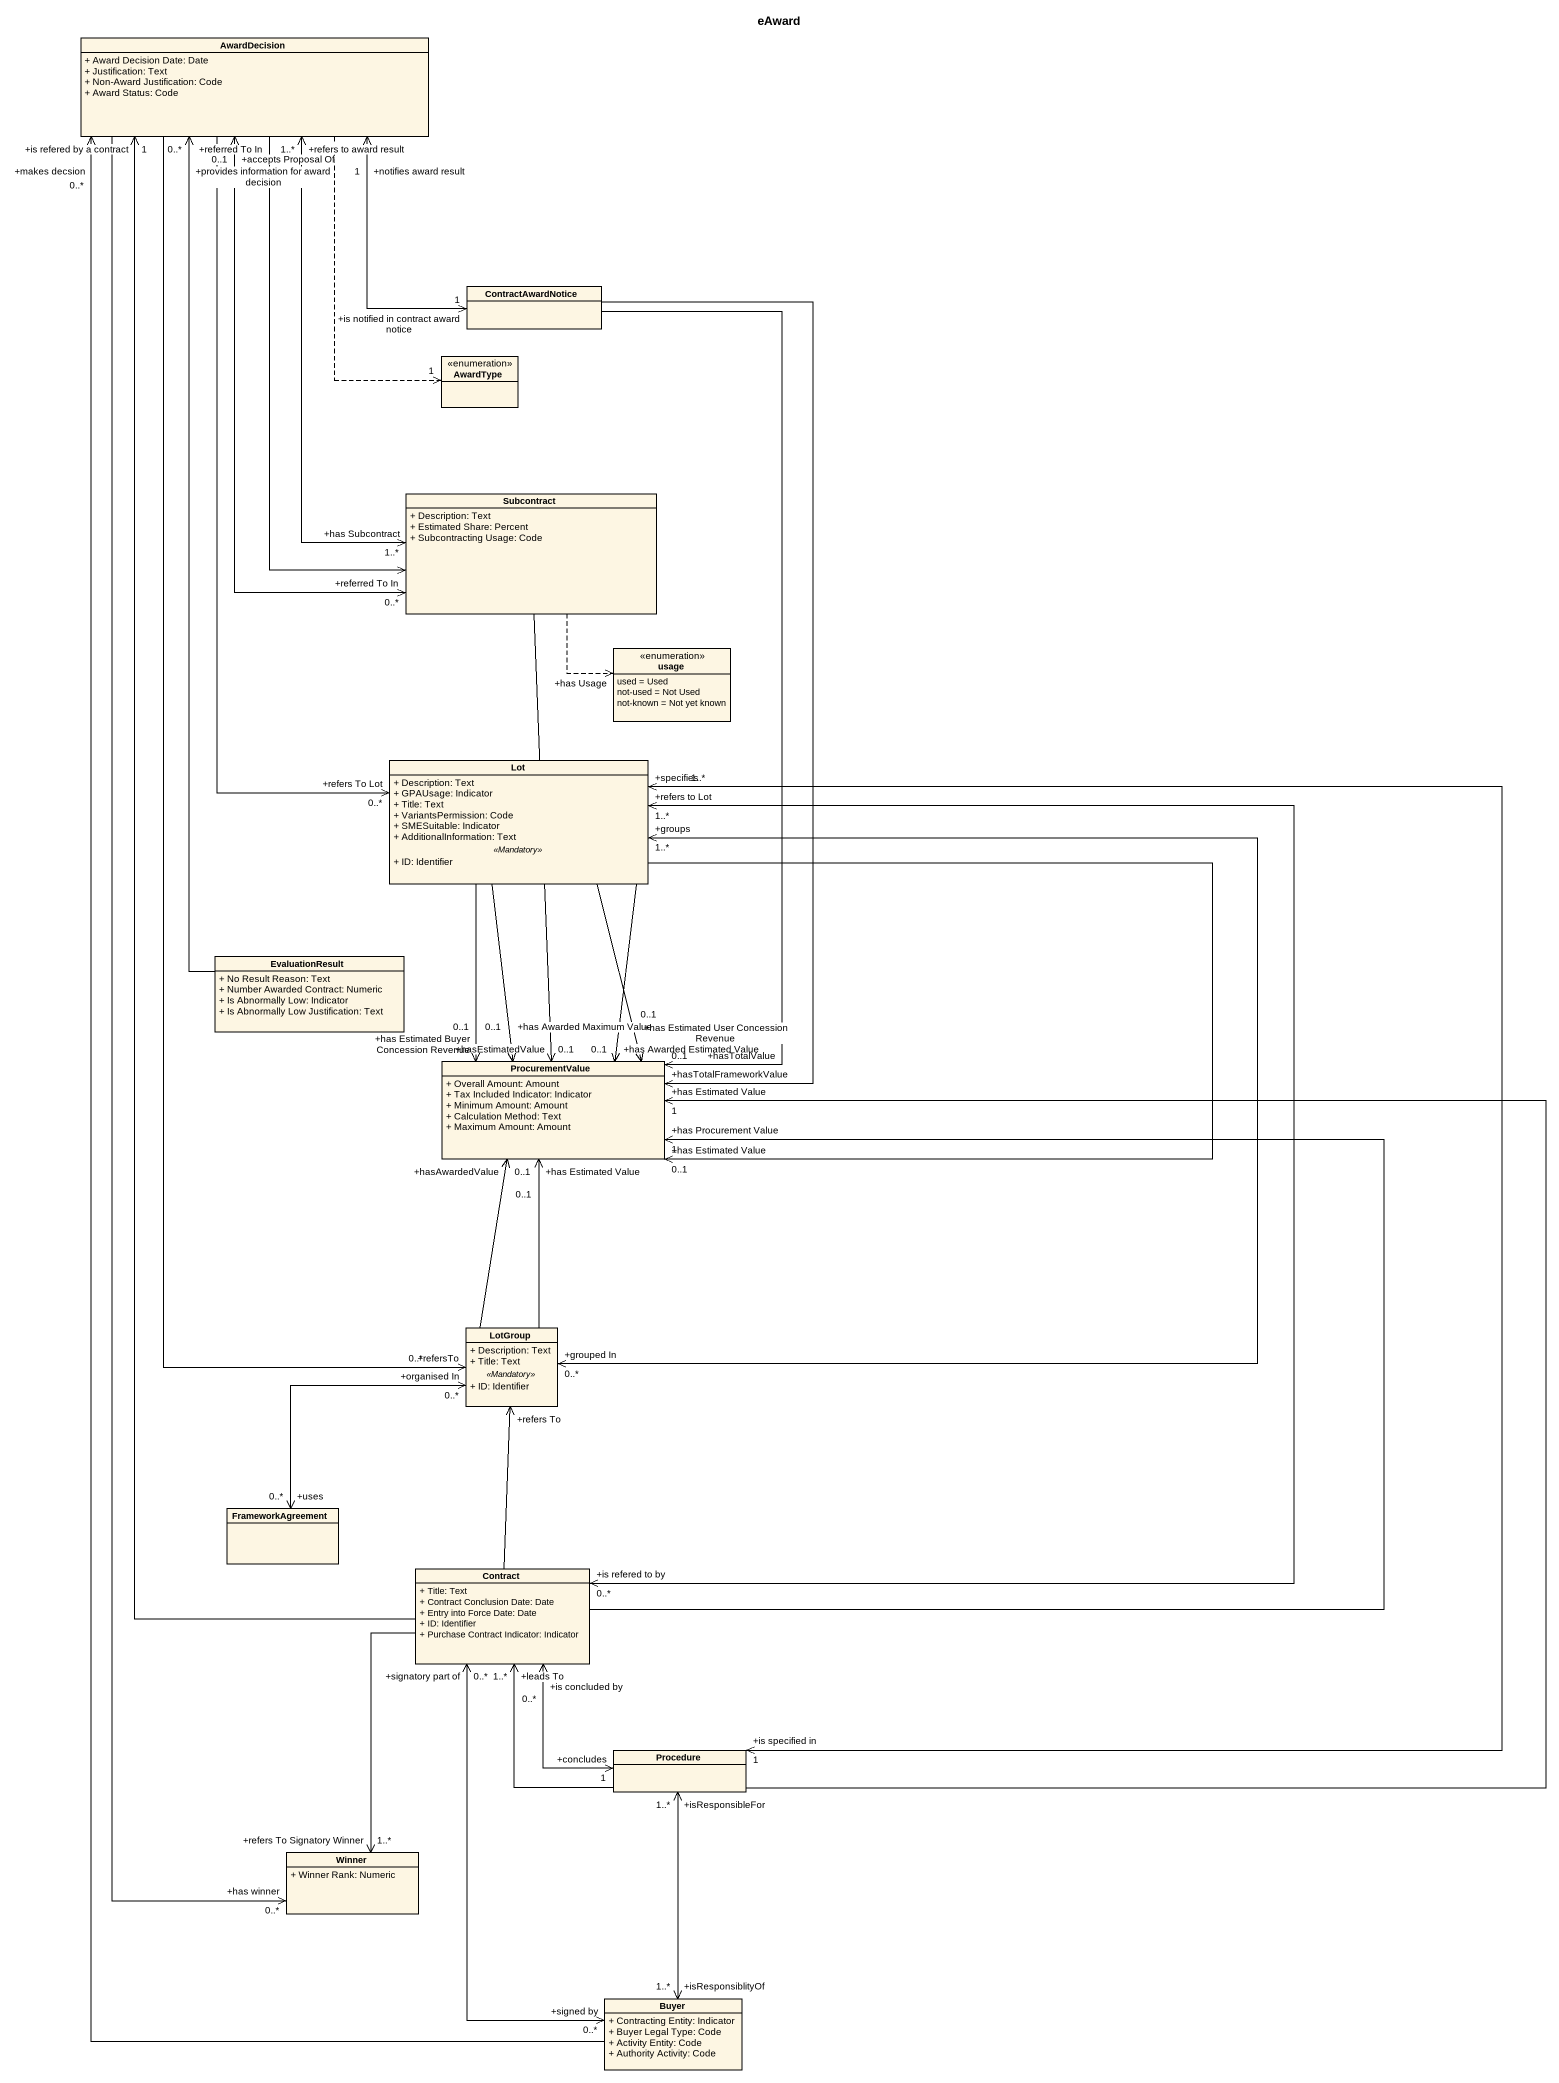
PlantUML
@startuml
title eAward
hide circle
hide empty members
skinparam classAttributeIconSize 0
class AwardDecision {
  + Award Decision Date: Date
  + Justification: Text
  + Non-Award Justification: Code
  + Award Status: Code
}
class ContractAwardNotice
enum AwardType
class Subcontract {
  + Description: Text
  + Estimated Share: Percent
  + Subcontracting Usage: Code
}
enum usage {
  used = Used
  not-used = Not Used
  not-known = Not yet known
}
class Lot {
  + Description: Text
  + GPAUsage: Indicator
  + Title: Text
  + VariantsPermission: Code
  + SMESuitable: Indicator
  + AdditionalInformation: Text
  .. <<Mandatory>> ..
  + ID: Identifier
}
class EvaluationResult {
  + No Result Reason: Text
  + Number Awarded Contract: Numeric
  + Is Abnormally Low: Indicator
  + Is Abnormally Low Justification: Text
}
class ProcurementValue {
  + Overall Amount: Amount
  + Tax Included Indicator: Indicator
  + Minimum Amount: Amount
  + Calculation Method: Text
  + Maximum Amount: Amount
}
class LotGroup {
  + Description: Text
  + Title: Text
  .. <<Mandatory>> ..
  + ID: Identifier
}
class FrameworkAgreement
class Contract {
  + Title: Text
  + Contract Conclusion Date: Date
  + Entry into Force Date: Date
  + ID: Identifier
  + Purchase Contract Indicator: Indicator
}
class Procedure
class Winner {
  + Winner Rank: Numeric
}
class Buyer {
  + Contracting Entity: Indicator
  + Buyer Legal Type: Code
  + Activity Entity: Code
  + Authority Activity: Code
}
AwardDecision ..> "1" AwardType
AwardDecision --> "+refers To Lot\n0..*" Lot
AwardDecision --> "+refersTo\n0..*" LotGroup
AwardDecision --> "+has winner\n0..*" Winner
ContractAwardNotice "+is notified in contract award notice\n1" <-up-> "+notifies award result\n1" AwardDecision
ContractAwardNotice --> "+hasTotalFrameworkValue" ProcurementValue
ContractAwardNotice --> "+hasTotalValue\n0..1" ProcurementValue
Subcontract "+has Subcontract\n1..*" <-up-> "+refers to award result\n1..*" AwardDecision
Subcontract <-up- "+referred To In" AwardDecision
Subcontract "+referred To In\n0..*" <-up-> "+accepts Proposal Of\n0..1" AwardDecision
Subcontract ..> "+has Usage" usage
Subcontract --> "+hasEstimatedValue\n0..1" ProcurementValue
Lot --> "+has Awarded Estimated Value\n0..1" ProcurementValue
Lot --> "+has Estimated Value\n0..1" ProcurementValue
Lot --> "+has Estimated User Concession Revenue\n0..1" ProcurementValue
Lot --> "+has Estimated Buyer Concession Revenue\n0..1" ProcurementValue
Lot --> "+has Awarded Maximum Value\n0..1" ProcurementValue
Lot "+groups\n1..*" <--> "+grouped In\n0..*" LotGroup
EvaluationResult -up-> "+provides information for award decision\n0..*" AwardDecision
ProcurementValue "+has Estimated Value\n0..1" <-- LotGroup
LotGroup -up-> "+hasAwardedValue\n0..1" ProcurementValue
FrameworkAgreement "+uses\n0..*" <-up-> "+organised In\n0..*" LotGroup
Contract -up-> "+is refered by a contract\n1" AwardDecision
Contract "+is refered to by\n0..*" <-up-> "+refers to Lot\n1..*" Lot
Contract -up-> "+has Procurement Value\n1" ProcurementValue
Contract -up-> "+refers To" LotGroup
Contract --> "+refers To Signatory Winner\n1..*" Winner
Contract "+signatory part of\n0..*" <--> "+signed by\n0..*" Buyer
Procedure "+is specified in\n1" <-up-> "+specifies\n1..*" Lot
Procedure -up-> "+has Estimated Value\n1" ProcurementValue
Procedure -up-> "+leads To\n1..*" Contract
Procedure "+concludes\n1" <-up-> "+is concluded by\n0..*" Contract
Procedure "+isResponsibleFor\n1..*" <--> "+isResponsiblityOf\n1..*" Buyer
Buyer -up-> "+makes decsion\n0..*" AwardDecision
@enduml
